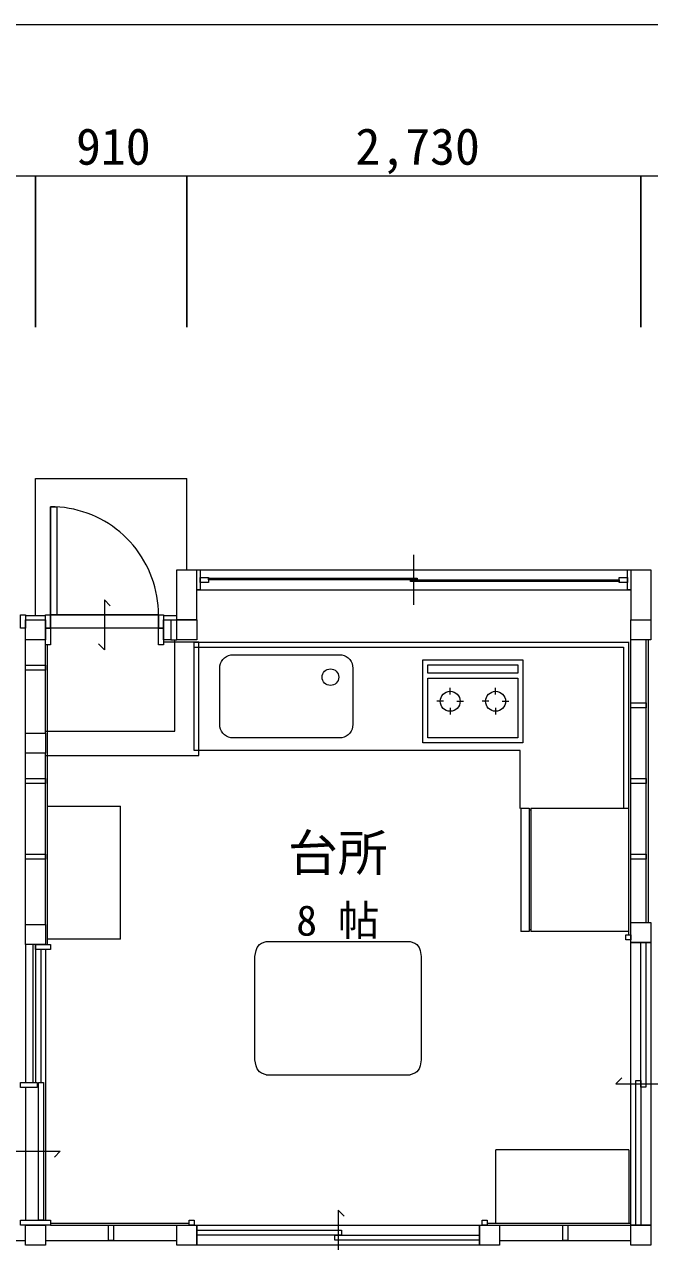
# Model space of a CAD drawing. Units: millimetres, scale not verified. Extents: x -10898 to 10315, y -7812 to 8396.
# Drawn here: x -5676 to -1918, y 794 to 8112 of the extents above; entities that cross this region are included whole.
import ezdxf
from ezdxf.enums import TextEntityAlignment as Align

# ---------------------------------------------------------------- set-up
doc = ezdxf.new("R2010")
doc.units = ezdxf.units.MM
doc.header["$LTSCALE"] = 100
for name, color, linetype, lineweight in [('0-1_HSRFRAME_KUDA', 7, 'Continuous', 18), ('0-4_HSRFRAME_HAN', 7, 'Continuous', 18), ('0-7_HSRFRAME_KUDA_Y', 7, 'Continuous', 18), ('1-0_N_MAHSRFRAME', 7, 'Continuous', 18), ('1-3_G_MAJIKIRI', 7, 'Continuous', 18), ('1-4_N_MAJIKIRI', 7, 'Continuous', 18), ('1-5_G_MAJIKIRI_S', 7, 'Continuous', 18), ('1-6_N_MAJIKIRI_S', 7, 'Continuous', 18), ('1-7_GENKANKAMATI', 7, 'Continuous', 18), ('1-E_G_TATEGU', 7, 'Continuous', 18), ('1-F_N_TATEGU', 7, 'Continuous', 18), ('2-0_GTTG_MADOWAKU', 7, 'Continuous', 18), ('2-B_NTTG_WAKU', 7, 'Continuous', 18), ('3-0_KIGUKIZAI', 7, 'Continuous', 18), ('3-1_N_BUHIN', 7, 'Continuous', 18), ('3-8_SUNPOUSEN', 7, 'Continuous', 18), ('6-E_TERASU', 7, 'Continuous', 18)]:
    doc.layers.add(name, color=color, linetype=linetype, lineweight=lineweight)
doc.layers.add('3-5_JIDOU_MEISYOU', color=7, linetype='Continuous')
doc.layers.add('3-7_YUKALEVEL', color=7, linetype='Continuous')
doc.styles.add('ＭＳ ゴシック', font='')
doc.styles.get('ＭＳ ゴシック').set_extended_font_data('MS Gothic')

msp = doc.modelspace()

# ---------------------------------------------------------------- linework, layer by layer
at = {"layer": '0-1_HSRFRAME_KUDA'}
for points in [[(-5670, 4412.5), (-5670, 4532.5), (-5550, 4532.5), (-5550, 4412.5)], [(-4760, 4412.5), (-4760, 4532.5), (-4640, 4532.5), (-4640, 4412.5)], [(-5670, 3730), (-5670, 3850), (-5550, 3850), (-5550, 3730)], [(-5670, 2580), (-5670, 2700), (-5550, 2700), (-5550, 2580)]]:
    msp.add_lwpolyline(points, close=True, dxfattribs=at)
at = {"layer": '0-4_HSRFRAME_HAN'}
msp.add_lwpolyline([(-4840, 4412.5), (-4840, 4532.5), (-4795, 4532.5), (-4795, 4412.5)], close=True, dxfattribs=at)
at = {"layer": '0-7_HSRFRAME_KUDA_Y'}
for points in [[(-2030, 4412.5), (-2030, 4532.5), (-1910, 4532.5), (-1910, 4412.5)], [(-2030, 2592.5), (-2030, 2712.5), (-1910, 2712.5), (-1910, 2592.5)], [(-5670, 772.5), (-5670, 892.5), (-5550, 892.5), (-5550, 772.5)], [(-4760, 772.5), (-4760, 892.5), (-4640, 892.5), (-4640, 772.5)], [(-2940, 772.5), (-2940, 892.5), (-2820, 892.5), (-2820, 772.5)], [(-2030, 772.5), (-2030, 892.5), (-1910, 892.5), (-1910, 772.5)]]:
    msp.add_lwpolyline(points, close=True, dxfattribs=at)
at = {"layer": '1-0_N_MAHSRFRAME'}
for points in [[(-5550, 4230), (-5670, 4230), (-5670, 4260), (-5550, 4260)], [(-1937.5, 4002.5), (-2030, 4002.5), (-2030, 4032.5), (-1937.5, 4032.5)], [(-5550, 3547.5), (-5670, 3547.5), (-5670, 3577.5), (-5550, 3577.5)], [(-1937.5, 3547.5), (-2030, 3547.5), (-2030, 3577.5), (-1937.5, 3577.5)], [(-5550, 3092.5), (-5670, 3092.5), (-5670, 3122.5), (-5550, 3122.5)], [(-1937.5, 3092.5), (-2030, 3092.5), (-2030, 3122.5), (-1937.5, 3122.5)], [(-5140, 892.5), (-5140, 800), (-5170, 800), (-5170, 892.5)], [(-2410, 892.5), (-2410, 800), (-2440, 800), (-2440, 892.5)]]:
    msp.add_lwpolyline(points, close=True, dxfattribs=at)
at = {"layer": '1-3_G_MAJIKIRI'}
for p, q in [((-4795, 4532.5), (-4760, 4532.5)), ((-4795, 4412.5), (-4760, 4412.5))]:
    msp.add_line(p, q, dxfattribs=at)
at = {"layer": '1-4_N_MAJIKIRI'}
for p, q in [((-5670, 3850), (-5670, 4412.5)), ((-2030, 2712.5), (-2030, 4412.5)), ((-1937.5, 2712.5), (-1937.5, 4412.5)), ((-5550, 3850), (-5550, 4382.5)), ((-5670, 2700), (-5670, 3730)), ((-5550, 2700), (-5550, 3730)), ((-5520, 892.5), (-4760, 892.5)), ((-2820, 892.5), (-2030, 892.5)), ((-6460, 800), (-5670, 800)), ((-5550, 800), (-4760, 800)), ((-2820, 800), (-2030, 800))]:
    msp.add_line(p, q, dxfattribs=at)
at = {"layer": '1-5_G_MAJIKIRI_S'}
for p, q in [((-5670, 4557.5), (-5610, 4557.5)), ((-5610, 4557.5), (-5550, 4557.5)), ((-4840, 4557.5), (-4760, 4557.5))]:
    msp.add_line(p, q, dxfattribs=at)
at = {"layer": '1-6_N_MAJIKIRI_S'}
for p, q in [((-4840, 4400), (-4700, 4400)), ((-4700, 4400), (-4627.5, 4400)), ((-2042.5, 2637.5), (-2042.5, 4400)), ((-1925, 2712.5), (-1925, 4412.5)), ((-5537.5, 3790), (-5537.5, 4382.5)), ((-5537.5, 2580), (-5537.5, 3790)), ((-5520, 905), (-4685, 905)), ((-2895, 905), (-2030, 905))]:
    msp.add_line(p, q, dxfattribs=at)
at = {"layer": '1-7_GENKANKAMATI'}
for p, q in [((-4772.5, 3862.5), (-4772.5, 4412.5)), ((-4627.5, 3717.5), (-4627.5, 4400)), ((-5550, 3862.5), (-4772.5, 3862.5)), ((-5550, 3717.5), (-4627.5, 3717.5))]:
    msp.add_line(p, q, dxfattribs=at)
at = {"layer": '1-E_G_TATEGU'}
for p, q in [((-3335, 4622.5), (-3335, 4922.5)), ((-5195, 4652.5), (-5195, 4352.5)), ((-5195, 4652.5), (-5159.6, 4617.1)), ((-2030, 4532.5), (-1910, 4532.5)), ((-5195, 4352.5), (-5230.4, 4387.9))]:
    msp.add_line(p, q, dxfattribs=at)
for points in [[(-4870, 4562.5), (-4870.6, 4590.9), (-4872.5, 4619.2), (-4875.6, 4647.3), (-4879.9, 4675.4), (-4885.4, 4703.2), (-4892.1, 4730.7), (-4900.1, 4758), (-4909.2, 4784.8), (-4919.5, 4811.2), (-4930.9, 4837.2), (-4943.4, 4862.6), (-4957.1, 4887.5), (-4971.8, 4911.7), (-4987.6, 4935.3), (-5004.3, 4958.2), (-5022.1, 4980.3), (-5040.8, 5001.6), (-5060.4, 5022.1), (-5080.9, 5041.7), (-5102.2, 5060.4), (-5124.3, 5078.2), (-5147.2, 5094.9), (-5170.8, 5110.7), (-5195, 5125.4), (-5219.9, 5139.1), (-5245.3, 5151.6), (-5271.3, 5163), (-5297.7, 5173.3), (-5324.5, 5182.4), (-5351.8, 5190.4), (-5379.3, 5197.1), (-5407.1, 5202.6), (-5435.2, 5206.9), (-5463.3, 5210), (-5491.6, 5211.9), (-5520, 5212.5), (-5520, 4562.5)], [(-4640, 4532.5), (-4760, 4532.5), (-4760, 4832.5), (-1910, 4832.5), (-1910, 4532.5)], [(-4640, 4532.5), (-4640, 4712.5), (-2030, 4712.5), (-2030, 4532.5)], [(-4870, 4562.5), (-5520, 4562.5), (-4870, 4562.5)], [(-4870, 4562.5), (-4870, 4482.5), (-5520, 4482.5), (-5520, 4562.5)]]:
    msp.add_lwpolyline(points, dxfattribs=at)
for points in [[(-5520, 5212.5), (-5480, 5212.5), (-5480, 4562.5), (-5520, 4562.5)], [(-4620, 4712.5), (-4640, 4712.5), (-4640, 4832.5), (-4620, 4832.5)], [(-2030, 4712.5), (-2050, 4712.5), (-2050, 4832.5), (-2030, 4832.5)], [(-4570, 4757.5), (-4620, 4757.5), (-4620, 4787.5), (-4570, 4787.5)], [(-3315, 4772.5), (-4570, 4772.5), (-4570, 4782.5), (-3315, 4782.5)], [(-2100, 4762.5), (-3355, 4762.5), (-3355, 4772.5), (-2100, 4772.5)], [(-2050, 4757.5), (-2100, 4757.5), (-2100, 4787.5), (-2050, 4787.5)], [(-5700, 4482.5), (-5700, 4562.5), (-5670, 4562.5), (-5670, 4482.5)], [(-5550, 4562.5), (-5520, 4562.5), (-5520, 4482.5), (-5550, 4482.5)], [(-4870, 4562.5), (-4840, 4562.5), (-4840, 4482.5), (-4870, 4482.5)]]:
    msp.add_lwpolyline(points, close=True, dxfattribs=at)
at = {"layer": '1-F_N_TATEGU'}
for p, q in [((-5670, 2580), (-5670, 1751.2)), ((-5625, 2580), (-5625, 1751.2)), ((-5610, 2580), (-5610, 1751.2)), ((-5577, 2550), (-5577, 1751.2)), ((-5550, 2550), (-5550, 922.5)), ((-2120, 1742.5), (-2084.6, 1777.9)), ((-5670, 1721.2), (-5670, 922.5)), ((-2120, 1742.5), (-1820, 1742.5)), ((-5760, 1336.9), (-5460, 1336.9)), ((-5495.4, 1301.5), (-5460, 1336.9)), ((-3790, 982.5), (-3790, 682.5)), ((-3790, 982.5), (-3754.6, 947.1))]:
    msp.add_line(p, q, dxfattribs=at)
for points in [[(-2030, 892.5), (-2030, 2592.5), (-1910, 2592.5), (-1910, 892.5)], [(-1970, 1722.5), (-1970, 2592.5), (-1940, 2592.5), (-1940, 1722.5)], [(-2000, 892.5), (-2000, 1762.5), (-1970, 1762.5), (-1970, 892.5)], [(-5562, 1751.2), (-5562, 922.5), (-5592, 922.5), (-5592, 1751.2)], [(-4640, 892.5), (-2940, 892.5), (-2940, 772.5), (-4640, 772.5)], [(-4640, 862.5), (-3770, 862.5), (-3770, 832.5), (-4640, 832.5)], [(-3810, 832.5), (-2940, 832.5), (-2940, 802.5), (-3810, 802.5)]]:
    msp.add_lwpolyline(points, close=True, dxfattribs=at)
at = {"layer": '2-0_GTTG_MADOWAKU'}
for points in [[(-5520, 4482.5), (-5520, 4382.5), (-5550, 4382.5), (-5550, 4482.5)], [(-4870, 4382.5), (-4870, 4482.5), (-4840, 4482.5), (-4840, 4382.5)]]:
    msp.add_lwpolyline(points, close=True, dxfattribs=at)
at = {"layer": '2-B_NTTG_WAKU'}
for points in [[(-2030, 2607.5), (-2060, 2607.5), (-2060, 2637.5), (-2030, 2637.5)], [(-5520, 2580), (-5520, 2550), (-5610, 2550), (-5610, 2580)], [(-5600, 1751.2), (-5600, 1721.2), (-5700, 1721.2), (-5700, 1751.2)], [(-5520, 922.5), (-5520, 892.5), (-5700, 892.5), (-5700, 922.5)], [(-4685, 892.5), (-4685, 922.5), (-4655, 922.5), (-4655, 892.5)], [(-2925, 892.5), (-2925, 922.5), (-2895, 922.5), (-2895, 892.5)]]:
    msp.add_lwpolyline(points, close=True, dxfattribs=at)
at = {"layer": '3-0_KIGUKIZAI'}
for p, q in [((-3116.4, 4082.5), (-3116.4, 4122.5)), ((-2843.6, 4082.5), (-2843.6, 4122.5)), ((-3156.4, 4042.5), (-3196.4, 4042.5)), ((-3076.4, 4042.5), (-3036.4, 4042.5)), ((-2883.6, 4042.5), (-2923.6, 4042.5)), ((-2803.6, 4042.5), (-2763.6, 4042.5)), ((-3116.4, 4002.5), (-3116.4, 3962.5)), ((-2843.6, 4002.5), (-2843.6, 3962.5)), ((-3781.6, 3822.5), (-4421.6, 3822.5))]:
    msp.add_line(p, q, dxfattribs=at)
for points in [[(-4655, 4397.5), (-2045, 4397.5), (-2045, 3397.5)], [(-2695, 3397.5), (-2695, 3747.5), (-4655, 3747.5), (-4655, 4397.5)], [(-4655, 4367.5), (-2075, 4367.5), (-2075, 3397.5)], [(-4421.6, 3822.5), (-4435.5, 3823.7), (-4449, 3827.3), (-4461.6, 3833.2), (-4473.1, 3841.2), (-4482.9, 3851.1), (-4490.9, 3862.5), (-4496.8, 3875.1), (-4500.4, 3888.6), (-4501.6, 3902.5), (-4501.6, 4242.5), (-4500.4, 4256.4), (-4496.8, 4269.9), (-4490.9, 4282.5), (-4482.9, 4293.9), (-4473.1, 4303.8), (-4461.6, 4311.8), (-4449, 4317.7), (-4435.5, 4321.3), (-4421.6, 4322.5), (-3781.6, 4322.5), (-3767.8, 4321.3), (-3754.3, 4317.7), (-3741.6, 4311.8), (-3730.2, 4303.8), (-3720.4, 4293.9), (-3712.4, 4282.5), (-3706.5, 4269.9), (-3702.9, 4256.4), (-3701.6, 4242.5), (-3701.6, 3902.5), (-3702.9, 3888.6), (-3706.5, 3875.1), (-3712.4, 3862.5), (-3720.4, 3851.1), (-3730.2, 3841.2), (-3741.6, 3833.2), (-3754.3, 3827.3), (-3767.8, 3823.7), (-3781.6, 3822.5)]]:
    msp.add_lwpolyline(points, dxfattribs=at)
for points in [[(-3280, 3792.5), (-3280, 4292.5), (-2680, 4292.5), (-2680, 3792.5)], [(-3280, 3792.5), (-3280, 4292.5), (-2680, 4292.5), (-2680, 3792.5)], [(-3250, 4212.5), (-3250, 4262.5), (-2710, 4262.5), (-2710, 4212.5)], [(-3250, 3822.5), (-3250, 4182.5), (-2710, 4182.5), (-2710, 3822.5)]]:
    msp.add_lwpolyline(points, close=True, dxfattribs=at)
for centre, radius in [((-3836.6, 4187.5), 50), ((-3116.4, 4042.5), 60), ((-2843.6, 4042.5), 60)]:
    msp.add_circle(centre, radius, dxfattribs=at)
at = {"layer": '3-1_N_BUHIN'}
for p, q in [((-5537.5, 3411.4), (-5097.5, 3411.4)), ((-5097.5, 2611.4), (-5097.5, 3411.4)), ((-2692.5, 3399.1), (-2692.5, 2659.1)), ((-2642.5, 3389.1), (-2642.5, 2669.1)), ((-2632.5, 3399.1), (-2042.5, 3399.1)), ((-2632.5, 3399.1), (-2632.5, 2659.1)), ((-2042.5, 2659.1), (-2632.5, 2659.1)), ((-5097.5, 2611.4), (-5537.5, 2611.4)), ((-4223.3, 1797.5), (-3356.7, 1797.5)), ((-2842.5, 905), (-2842.5, 1345)), ((-2042.5, 1345), (-2842.5, 1345)), ((-2042.5, 1345), (-2042.5, 905))]:
    msp.add_line(p, q, dxfattribs=at)
for points in [[(-2692.5, 3399.1), (-2642.5, 3399.1), (-2642.5, 2659.1), (-2692.5, 2659.1)], [(-2642.5, 3389.1), (-2632.5, 3389.1), (-2632.5, 2669.1), (-2642.5, 2669.1)], [(-4223.3, 1797.5), (-4250, 1806.4), (-4263.3, 1815.3), (-4276.7, 1833.1), (-4283.3, 1850.8), (-4290, 1886.4), (-4290, 2508.6), (-4283.3, 2544.2), (-4276.7, 2561.9), (-4263.3, 2579.7), (-4250, 2588.6), (-4223.3, 2597.5), (-3356.7, 2597.5), (-3330, 2588.6), (-3316.7, 2579.7), (-3303.3, 2561.9), (-3296.7, 2544.2), (-3290, 2508.6), (-3290, 1886.4), (-3296.7, 1850.8), (-3303.3, 1833.1), (-3316.7, 1815.3), (-3330, 1806.4), (-3356.7, 1797.5)]]:
    msp.add_lwpolyline(points, dxfattribs=at)
at = {"layer": '3-8_SUNPOUSEN'}
for points in [[(-7885, 7202.5), (-7885, 8112.5), (7585, 8112.5), (7585, 7202.5)], [(-7885, 6292.5), (-7885, 7202.5), (-5610, 7202.5), (-5610, 6292.5)], [(-5610, 6292.5), (-5610, 7202.5), (-4700, 7202.5), (-4700, 6292.5)], [(-4700, 6292.5), (-4700, 7202.5), (-1970, 7202.5), (-1970, 6292.5)], [(-1970, 6292.5), (-1970, 7202.5), (1670, 7202.5), (1670, 6292.5)]]:
    msp.add_lwpolyline(points, dxfattribs=at)
at = {"layer": '6-E_TERASU'}
msp.add_line((-4700, 4832.5), (-4700, 5382.5), dxfattribs=at)
msp.add_lwpolyline([(-5610, 4557.5), (-5610, 5382.5), (-4700, 5382.5)], dxfattribs=at)

# ---------------------------------------------------------------- texts
at = {"layer": '3-5_JIDOU_MEISYOU', "style": 'ＭＳ ゴシック'}
msp.add_text('台所', height=219.9, dxfattribs=at).set_placement((-4092.1, 2955.6), align=Align.BOTTOM_LEFT)
at = {"layer": '3-7_YUKALEVEL', "style": 'ＭＳ ゴシック'}
msp.add_text('8 帖', height=183.3, dxfattribs=at).set_placement((-4041.5, 2578.4), align=Align.BOTTOM_LEFT)
at = {"layer": '3-8_SUNPOUSEN', "style": 'ＭＳ ゴシック'}
for s, p in [('910', (-5365.6, 7202.5)), ('2,730', (-3686, 7202.5))]:
    msp.add_text(s, height=219.9, dxfattribs=at).set_placement(p, align=Align.BOTTOM_LEFT)

doc.saveas('drawing.dxf')
